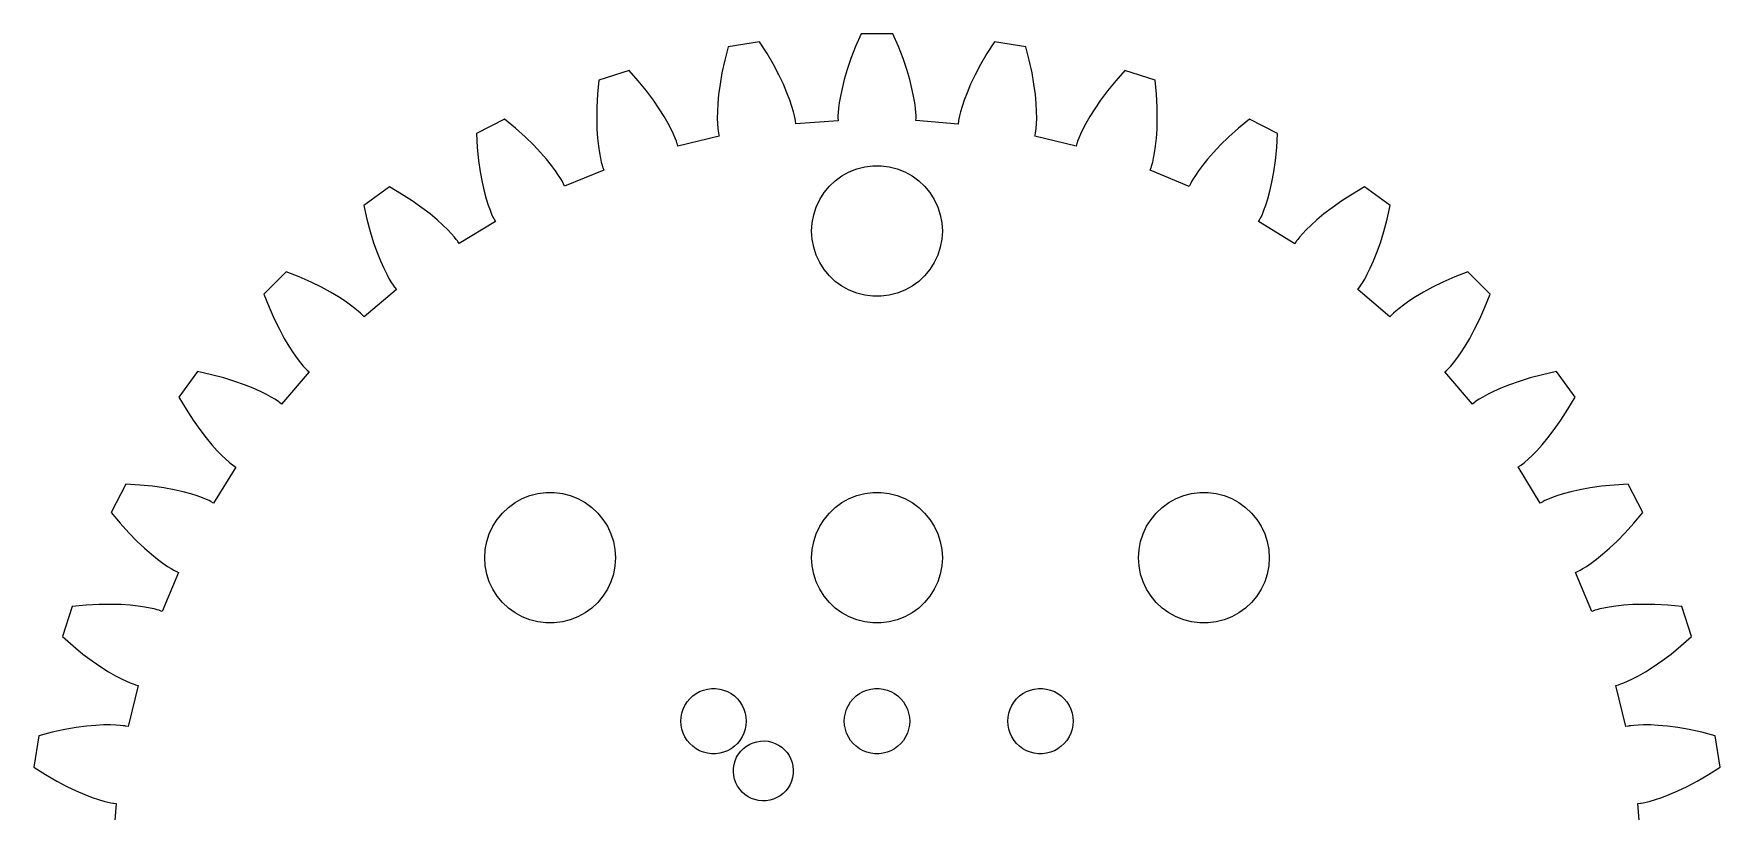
# Model space of a CAD drawing. Header units: metres. Extents: x -39.1 to 39.1, y 70.9 to 149.1.
# Drawn here: x -38.7 to 38.7, y 113.4 to 149.1 of the extents above; entities that cross this region are included whole.
import ezdxf

# ---------------------------------------------------------------- set-up
doc = ezdxf.new("R2010")
doc.units = ezdxf.units.M

msp = doc.modelspace()

# ---------------------------------------------------------------- linework, layer by layer
for p, q in [((-5.39183, 148.693), (-6.82874, 148.465)), ((-5.0466, 148.148), (-5.39183, 148.693)), ((-0.727402, 149.06), (-0.983231, 148.468)), ((0.727402, 149.06), (-0.727402, 149.06)), ((0.983231, 148.468), (0.727402, 149.06)), ((5.39183, 148.693), (5.0466, 148.148)), ((6.82874, 148.465), (5.39183, 148.693)), ((-6.98885, 147.841), (-7.11221, 147.265)), ((-6.82874, 148.465), (-6.98885, 147.841)), ((-4.75145, 147.639), (-5.0466, 148.148)), ((-1.1951, 147.919), (-1.36684, 147.415)), ((-0.983231, 148.468), (-1.1951, 147.919)), ((1.1951, 147.919), (0.983231, 148.468)), ((1.36684, 147.415), (1.1951, 147.919)), ((5.0466, 148.148), (4.75145, 147.639)), ((6.98885, 147.841), (6.82874, 148.465)), ((7.11221, 147.265), (6.98885, 147.841)), ((-11.3783, 147.373), (-12.7619, 146.923)), ((-10.9522, 146.889), (-11.3783, 147.373)), ((-7.11221, 147.265), (-7.20299, 146.741)), ((-4.50298, 147.168), (-4.75145, 147.639)), ((-4.29761, 146.738), (-4.50298, 147.168)), ((-1.36684, 147.415), (-1.50243, 146.958)), ((1.50243, 146.958), (1.36684, 147.415)), ((4.50298, 147.168), (4.29761, 146.738)), ((4.75145, 147.639), (4.50298, 147.168)), ((7.20299, 146.741), (7.11221, 147.265)), ((11.3783, 147.373), (10.9522, 146.889)), ((12.7619, 146.923), (11.3783, 147.373)), ((-12.8224, 146.281), (-12.8542, 145.694)), ((-12.7619, 146.923), (-12.8224, 146.281)), ((-10.581, 146.432), (-10.9522, 146.889)), ((-10.2619, 146.006), (-10.581, 146.432)), ((-7.26546, 146.268), (-7.30394, 145.85)), ((-7.20299, 146.741), (-7.26546, 146.268)), ((-4.13165, 146.352), (-4.29761, 146.738)), ((-4.00127, 146.012), (-4.13165, 146.352)), ((-1.60591, 146.551), (-1.68147, 146.194)), ((-1.50243, 146.958), (-1.60591, 146.551)), ((1.60591, 146.551), (1.50243, 146.958)), ((1.68147, 146.194), (1.60591, 146.551)), ((4.13165, 146.352), (4.00127, 146.012)), ((4.29761, 146.738), (4.13165, 146.352)), ((7.26546, 146.268), (7.20299, 146.741)), ((7.30394, 145.85), (7.26546, 146.268)), ((10.581, 146.432), (10.2619, 146.006)), ((10.9522, 146.889), (10.581, 146.432)), ((12.8224, 146.281), (12.7619, 146.923)), ((12.8542, 145.694), (12.8224, 146.281)), ((-12.8542, 145.694), (-12.8618, 145.161)), ((-9.99182, 145.614), (-10.2619, 146.006)), ((-9.7675, 145.258), (-9.99182, 145.614)), ((-7.32281, 145.486), (-7.32652, 145.177)), ((-7.30394, 145.85), (-7.32281, 145.486)), ((-3.90248, 145.72), (-4.00127, 146.012)), ((-3.83121, 145.478), (-3.90248, 145.72)), ((-1.76591, 145.64), (-1.78348, 145.445)), ((-1.73337, 145.89), (-1.76591, 145.64)), ((-1.68147, 146.194), (-1.73337, 145.89)), ((1.73337, 145.89), (1.68147, 146.194)), ((1.76591, 145.64), (1.73337, 145.89)), ((1.78348, 145.445), (1.76591, 145.64)), ((3.90248, 145.72), (3.83121, 145.478)), ((4.00127, 146.012), (3.90248, 145.72)), ((7.32281, 145.486), (7.30394, 145.85)), ((7.32652, 145.177), (7.32281, 145.486)), ((9.99182, 145.614), (9.7675, 145.258)), ((10.2619, 146.006), (9.99182, 145.614)), ((12.8618, 145.161), (12.8542, 145.694)), ((-17.0846, 145.133), (-18.3809, 144.472)), ((-16.5881, 144.722), (-17.0846, 145.133)), ((-16.15, 144.329), (-16.5881, 144.722)), ((-12.8618, 145.161), (-12.8496, 144.685)), ((-9.58549, 144.943), (-9.7675, 145.258)), ((-9.44223, 144.67), (-9.58549, 144.943)), ((-7.32652, 145.177), (-7.31955, 144.925)), ((-7.31955, 144.925), (-7.30634, 144.73)), ((-7.30634, 144.73), (-7.29138, 144.59)), ((-3.78329, 145.288), (-3.83121, 145.478)), ((-3.75444, 145.15), (-3.78329, 145.288)), ((-3.74036, 145.068), (-3.75444, 145.15)), ((-3.73665, 145.04), (-3.74036, 145.068)), ((-3.72354, 144.917), (-3.73665, 145.04)), ((-1.78416, 145.063), (-3.72354, 144.917)), ((-1.79051, 145.305), (-1.79146, 145.221)), ((-1.79146, 145.221), (-1.79077, 145.193)), ((-1.79077, 145.193), (-1.78416, 145.063)), ((-1.78348, 145.445), (-1.79051, 145.305)), ((1.79051, 145.305), (1.78348, 145.445)), ((1.78448, 145.069), (1.79077, 145.193)), ((3.72285, 144.91), (1.78448, 145.069)), ((1.79146, 145.221), (1.79051, 145.305)), ((1.79077, 145.193), (1.79146, 145.221)), ((3.73665, 145.04), (3.72285, 144.91)), ((3.74036, 145.068), (3.73665, 145.04)), ((3.75444, 145.15), (3.74036, 145.068)), ((3.78329, 145.288), (3.75444, 145.15)), ((3.83121, 145.478), (3.78329, 145.288)), ((7.29138, 144.59), (7.30634, 144.73)), ((7.30634, 144.73), (7.31955, 144.925)), ((7.31955, 144.925), (7.32652, 145.177)), ((9.58549, 144.943), (9.44223, 144.67)), ((9.7675, 145.258), (9.58549, 144.943)), ((12.8496, 144.685), (12.8618, 145.161)), ((16.5881, 144.722), (16.15, 144.329)), ((17.0846, 145.133), (16.5881, 144.722)), ((18.3809, 144.472), (17.0846, 145.133)), ((-18.3809, 144.472), (-18.3402, 143.829)), ((-15.7682, 143.958), (-16.15, 144.329)), ((-15.44, 143.612), (-15.7682, 143.958)), ((-12.8496, 144.685), (-12.8221, 144.266)), ((-12.8221, 144.266), (-12.7838, 143.903)), ((-9.33398, 144.442), (-9.44223, 144.67)), ((-9.2569, 144.261), (-9.33398, 144.442)), ((-9.20697, 144.13), (-9.2569, 144.261)), ((-9.18008, 144.051), (-9.20697, 144.13)), ((-9.17209, 144.024), (-9.18008, 144.051)), ((-9.13991, 143.904), (-9.17209, 144.024)), ((-7.24725, 144.352), (-9.13991, 143.904)), ((-7.29138, 144.59), (-7.27916, 144.507)), ((-7.27916, 144.507), (-7.27411, 144.48)), ((-7.27411, 144.48), (-7.24725, 144.352)), ((7.24858, 144.359), (7.27411, 144.48)), ((9.13821, 143.898), (7.24858, 144.359)), ((7.27411, 144.48), (7.27916, 144.507)), ((7.27916, 144.507), (7.29138, 144.59)), ((9.17209, 144.024), (9.13821, 143.898)), ((9.18008, 144.051), (9.17209, 144.024)), ((9.20697, 144.13), (9.18008, 144.051)), ((9.2569, 144.261), (9.20697, 144.13)), ((9.33398, 144.442), (9.2569, 144.261)), ((9.44223, 144.67), (9.33398, 144.442)), ((12.7838, 143.903), (12.8221, 144.266)), ((12.8221, 144.266), (12.8496, 144.685)), ((15.7682, 143.958), (15.44, 143.612)), ((16.15, 144.329), (15.7682, 143.958)), ((18.3402, 143.829), (18.3809, 144.472)), ((-18.3402, 143.829), (-18.2797, 143.244)), ((-18.2797, 143.244), (-18.2039, 142.716)), ((-15.1628, 143.296), (-15.44, 143.612)), ((-14.9337, 143.013), (-15.1628, 143.296)), ((-12.7838, 143.903), (-12.7393, 143.598)), ((-12.7393, 143.598), (-12.693, 143.35)), ((-12.693, 143.35), (-12.6493, 143.159)), ((12.6493, 143.159), (12.693, 143.35)), ((12.693, 143.35), (12.7393, 143.598)), ((12.7393, 143.598), (12.7838, 143.903)), ((15.1628, 143.296), (14.9337, 143.013)), ((15.44, 143.612), (15.1628, 143.296)), ((18.2039, 142.716), (18.2797, 143.244)), ((18.2797, 143.244), (18.3402, 143.829)), ((-18.2039, 142.716), (-18.1174, 142.248)), ((-14.7495, 142.766), (-14.9337, 143.013)), ((-14.6069, 142.557), (-14.7495, 142.766)), ((-14.5026, 142.391), (-14.6069, 142.557)), ((-14.4328, 142.27), (-14.5026, 142.391)), ((-12.5319, 142.796), (-14.3312, 142.057)), ((-12.6493, 143.159), (-12.6127, 143.024)), ((-12.6127, 143.024), (-12.5876, 142.944)), ((-12.5876, 142.944), (-12.5783, 142.917)), ((-12.5783, 142.917), (-12.5319, 142.796)), ((-1.91226, 142.312), (-1.60747, 142.533)), ((-1.60747, 142.533), (-1.27733, 142.714)), ((-1.27733, 142.714), (-0.927048, 142.853)), ((-0.927048, 142.853), (-0.562134, 142.947)), ((-0.562134, 142.947), (-0.18837, 142.994)), ((-0.18837, 142.994), (0.18837, 142.994)), ((0.18837, 142.994), (0.562134, 142.947)), ((0.562134, 142.947), (0.927048, 142.853)), ((0.927048, 142.853), (1.27733, 142.714)), ((1.27733, 142.714), (1.60747, 142.533)), ((1.60747, 142.533), (1.91226, 142.312)), ((12.5342, 142.802), (12.5783, 142.917)), ((14.3286, 142.051), (12.5342, 142.802)), ((12.5783, 142.917), (12.5876, 142.944)), ((12.5876, 142.944), (12.6127, 143.024)), ((12.6127, 143.024), (12.6493, 143.159)), ((14.5026, 142.391), (14.4328, 142.27)), ((14.6069, 142.557), (14.5026, 142.391)), ((14.7495, 142.766), (14.6069, 142.557)), ((14.9337, 143.013), (14.7495, 142.766)), ((18.1174, 142.248), (18.2039, 142.716)), ((-22.3703, 142.028), (-23.5472, 141.172)), ((-21.8155, 141.699), (-22.3703, 142.028)), ((-21.3214, 141.38), (-21.8155, 141.699)), ((-18.1174, 142.248), (-18.0246, 141.838)), ((-18.0246, 141.838), (-17.9301, 141.486)), ((-14.3938, 142.195), (-14.4328, 142.27)), ((-14.3817, 142.17), (-14.3938, 142.195)), ((-14.3312, 142.057), (-14.3817, 142.17)), ((-2.62891, 141.445), (-2.42705, 141.763)), ((-2.42705, 141.763), (-2.1869, 142.054)), ((-2.1869, 142.054), (-1.91226, 142.312)), ((1.91226, 142.312), (2.1869, 142.054)), ((2.1869, 142.054), (2.42705, 141.763)), ((2.42705, 141.763), (2.62891, 141.445)), ((14.3817, 142.17), (14.3286, 142.051)), ((14.3938, 142.195), (14.3817, 142.17)), ((14.4328, 142.27), (14.3938, 142.195)), ((17.9301, 141.486), (18.0246, 141.838)), ((18.0246, 141.838), (18.1174, 142.248)), ((21.8155, 141.699), (21.3214, 141.38)), ((22.3703, 142.028), (21.8155, 141.699)), ((23.5472, 141.172), (22.3703, 142.028)), ((-23.5472, 141.172), (-23.4064, 140.543)), ((-20.8862, 141.073), (-21.3214, 141.38)), ((-20.508, 140.783), (-20.8862, 141.073)), ((-17.9301, 141.486), (-17.8384, 141.192)), ((-17.8384, 141.192), (-17.7538, 140.954)), ((-17.7538, 140.954), (-17.6808, 140.772)), ((-2.90575, 140.746), (-2.78932, 141.104)), ((-2.78932, 141.104), (-2.62891, 141.445)), ((2.62891, 141.445), (2.78932, 141.104)), ((2.78932, 141.104), (2.90575, 140.746)), ((17.6808, 140.772), (17.7538, 140.954)), ((17.7538, 140.954), (17.8384, 141.192)), ((17.8384, 141.192), (17.9301, 141.486)), ((20.8862, 141.073), (20.508, 140.783)), ((21.3214, 141.38), (20.8862, 141.073)), ((23.4064, 140.543), (23.5472, 141.172)), ((-23.4064, 140.543), (-23.2551, 139.975)), ((-20.1848, 140.514), (-20.508, 140.783)), ((-19.9142, 140.27), (-20.1848, 140.514)), ((-19.6936, 140.055), (-19.9142, 140.27)), ((-17.5079, 140.431), (-19.1696, 139.421)), ((-17.6808, 140.772), (-17.6235, 140.644)), ((-17.6235, 140.644), (-17.5862, 140.569)), ((-17.5862, 140.569), (-17.5728, 140.544)), ((-17.5728, 140.544), (-17.5079, 140.431)), ((-3, 140), (-2.97633, 140.376)), ((-2.97633, 140.376), (-2.90575, 140.746)), ((2.90575, 140.746), (2.97633, 140.376)), ((2.97633, 140.376), (3, 140)), ((17.5112, 140.437), (17.5728, 140.544)), ((19.1661, 139.415), (17.5112, 140.437)), ((17.5728, 140.544), (17.5862, 140.569)), ((17.5862, 140.569), (17.6235, 140.644)), ((17.6235, 140.644), (17.6808, 140.772)), ((19.9142, 140.27), (19.6936, 140.055)), ((20.1848, 140.514), (19.9142, 140.27)), ((20.508, 140.783), (20.1848, 140.514)), ((23.2551, 139.975), (23.4064, 140.543)), ((-23.2551, 139.975), (-23.0978, 139.466)), ((-23.0978, 139.466), (-22.939, 139.017)), ((-19.5202, 139.872), (-19.6936, 140.055)), ((-19.3912, 139.724), (-19.5202, 139.872)), ((-19.3032, 139.615), (-19.3912, 139.724)), ((-19.253, 139.547), (-19.3032, 139.615)), ((-19.2371, 139.524), (-19.253, 139.547)), ((-19.1696, 139.421), (-19.2371, 139.524)), ((-2.97633, 139.624), (-3, 140)), ((-2.90575, 139.254), (-2.97633, 139.624)), ((2.97633, 139.624), (2.90575, 139.254)), ((3, 140), (2.97633, 139.624)), ((19.2371, 139.524), (19.1661, 139.415)), ((19.253, 139.547), (19.2371, 139.524)), ((19.3032, 139.615), (19.253, 139.547)), ((19.3912, 139.724), (19.3032, 139.615)), ((19.5202, 139.872), (19.3912, 139.724)), ((19.6936, 140.055), (19.5202, 139.872)), ((22.939, 139.017), (23.0978, 139.466)), ((23.0978, 139.466), (23.2551, 139.975)), ((-22.939, 139.017), (-22.7832, 138.626)), ((-22.7832, 138.626), (-22.6349, 138.294)), ((-2.78932, 138.896), (-2.90575, 139.254)), ((-2.62891, 138.555), (-2.78932, 138.896)), ((-2.42705, 138.237), (-2.62891, 138.555)), ((2.62891, 138.555), (2.42705, 138.237)), ((2.78932, 138.896), (2.62891, 138.555)), ((2.90575, 139.254), (2.78932, 138.896)), ((22.6349, 138.294), (22.7832, 138.626)), ((22.7832, 138.626), (22.939, 139.017)), ((-27.105, 138.134), (-28.1337, 137.105)), ((-26.5058, 137.896), (-27.105, 138.134)), ((-25.9677, 137.658), (-26.5058, 137.896)), ((-22.6349, 138.294), (-22.4982, 138.017)), ((-22.4982, 138.017), (-22.3775, 137.796)), ((-22.3775, 137.796), (-22.2769, 137.627)), ((-2.1869, 137.946), (-2.42705, 138.237)), ((-1.91226, 137.688), (-2.1869, 137.946)), ((2.1869, 137.946), (1.91226, 137.688)), ((2.42705, 138.237), (2.1869, 137.946)), ((22.2769, 137.627), (22.3775, 137.796)), ((22.3775, 137.796), (22.4982, 138.017)), ((22.4982, 138.017), (22.6349, 138.294)), ((26.5058, 137.896), (25.9677, 137.658)), ((27.105, 138.134), (26.5058, 137.896)), ((28.1337, 137.105), (27.105, 138.134)), ((-28.1337, 137.105), (-27.8963, 136.506)), ((-25.4899, 137.423), (-25.9677, 137.658)), ((-25.071, 137.196), (-25.4899, 137.423)), ((-24.7098, 136.981), (-25.071, 137.196)), ((-24.4043, 136.782), (-24.7098, 136.981)), ((-22.0529, 137.318), (-23.536, 136.06)), ((-22.2769, 137.627), (-22.2003, 137.51)), ((-22.2003, 137.51), (-22.1517, 137.441)), ((-22.1517, 137.441), (-22.1346, 137.419)), ((-22.1346, 137.419), (-22.0529, 137.318)), ((-1.60747, 137.467), (-1.91226, 137.688)), ((-1.27733, 137.286), (-1.60747, 137.467)), ((-0.927048, 137.147), (-1.27733, 137.286)), ((-0.562134, 137.053), (-0.927048, 137.147)), ((-0.18837, 137.006), (-0.562134, 137.053)), ((0.18837, 137.006), (-0.18837, 137.006)), ((0.562134, 137.053), (0.18837, 137.006)), ((0.927048, 137.147), (0.562134, 137.053)), ((1.27733, 137.286), (0.927048, 137.147)), ((1.60747, 137.467), (1.27733, 137.286)), ((1.91226, 137.688), (1.60747, 137.467)), ((22.057, 137.323), (22.1346, 137.419)), ((23.5317, 136.055), (22.057, 137.323)), ((22.1346, 137.419), (22.1517, 137.441)), ((22.1517, 137.441), (22.2003, 137.51)), ((22.2003, 137.51), (22.2769, 137.627)), ((24.7098, 136.981), (24.4043, 136.782)), ((25.071, 137.196), (24.7098, 136.981)), ((25.4899, 137.423), (25.071, 137.196)), ((25.9677, 137.658), (25.4899, 137.423)), ((27.8963, 136.506), (28.1337, 137.105)), ((-27.8963, 136.506), (-27.6578, 135.968)), ((-24.1527, 136.604), (-24.4043, 136.782)), ((-23.9529, 136.45), (-24.1527, 136.604)), ((-23.8023, 136.324), (-23.9529, 136.45)), ((-23.6983, 136.23), (-23.8023, 136.324)), ((-23.6382, 136.172), (-23.6983, 136.23)), ((23.6983, 136.23), (23.6382, 136.172)), ((23.8023, 136.324), (23.6983, 136.23)), ((23.9529, 136.45), (23.8023, 136.324)), ((24.1527, 136.604), (23.9529, 136.45)), ((24.4043, 136.782), (24.1527, 136.604)), ((27.6578, 135.968), (27.8963, 136.506)), ((-27.6578, 135.968), (-27.4229, 135.49)), ((-27.4229, 135.49), (-27.1958, 135.071)), ((-23.6189, 136.151), (-23.6382, 136.172)), ((-23.536, 136.06), (-23.6189, 136.151)), ((23.6189, 136.151), (23.5317, 136.055)), ((23.6382, 136.172), (23.6189, 136.151)), ((27.1958, 135.071), (27.4229, 135.49)), ((27.4229, 135.49), (27.6578, 135.968)), ((-27.1958, 135.071), (-26.9809, 134.71)), ((-26.9809, 134.71), (-26.7823, 134.404)), ((26.7823, 134.404), (26.9809, 134.71)), ((26.9809, 134.71), (27.1958, 135.071)), ((-26.7823, 134.404), (-26.6041, 134.153)), ((-26.6041, 134.153), (-26.4502, 133.953)), ((-26.4502, 133.953), (-26.3245, 133.802)), ((26.3245, 133.802), (26.4502, 133.953)), ((26.4502, 133.953), (26.6041, 134.153)), ((26.6041, 134.153), (26.7823, 134.404)), ((-31.1724, 133.547), (-32.0275, 132.37)), ((-30.5434, 133.406), (-31.1724, 133.547)), ((-29.9747, 133.255), (-30.5434, 133.406)), ((-29.4659, 133.098), (-29.9747, 133.255)), ((-26.0549, 133.532), (-27.3229, 132.057)), ((-26.3245, 133.802), (-26.2305, 133.698)), ((-26.2305, 133.698), (-26.1717, 133.638)), ((-26.1717, 133.638), (-26.1514, 133.619)), ((-26.1514, 133.619), (-26.0549, 133.532)), ((26.0597, 133.536), (26.1514, 133.619)), ((27.3178, 132.053), (26.0597, 133.536)), ((26.1514, 133.619), (26.1717, 133.638)), ((26.1717, 133.638), (26.2305, 133.698)), ((26.2305, 133.698), (26.3245, 133.802)), ((29.9747, 133.255), (29.4659, 133.098)), ((30.5434, 133.406), (29.9747, 133.255)), ((31.1724, 133.547), (30.5434, 133.406)), ((32.0275, 132.37), (31.1724, 133.547)), ((-32.0275, 132.37), (-31.6993, 131.816)), ((-29.0167, 132.939), (-29.4659, 133.098)), ((-28.6263, 132.783), (-29.0167, 132.939)), ((-28.2935, 132.635), (-28.6263, 132.783)), ((-28.0172, 132.498), (-28.2935, 132.635)), ((-27.7957, 132.378), (-28.0172, 132.498)), ((-27.6273, 132.277), (-27.7957, 132.378)), ((27.7957, 132.378), (27.6273, 132.277)), ((28.0172, 132.498), (27.7957, 132.378)), ((28.2935, 132.635), (28.0172, 132.498)), ((28.6263, 132.783), (28.2935, 132.635)), ((29.0167, 132.939), (28.6263, 132.783)), ((29.4659, 133.098), (29.0167, 132.939)), ((31.6993, 131.816), (32.0275, 132.37)), ((-31.6993, 131.816), (-31.3796, 131.321)), ((-27.5099, 132.2), (-27.6273, 132.277)), ((-27.4413, 132.152), (-27.5099, 132.2)), ((-27.4191, 132.135), (-27.4413, 132.152)), ((-27.3229, 132.057), (-27.4191, 132.135)), ((27.4191, 132.135), (27.3178, 132.053)), ((27.4413, 132.152), (27.4191, 132.135)), ((27.5099, 132.2), (27.4413, 132.152)), ((27.6273, 132.277), (27.5099, 132.2)), ((31.3796, 131.321), (31.6993, 131.816)), ((-31.3796, 131.321), (-31.0728, 130.886)), ((-31.0728, 130.886), (-30.7829, 130.508)), ((30.7829, 130.508), (31.0728, 130.886)), ((31.0728, 130.886), (31.3796, 131.321)), ((-30.7829, 130.508), (-30.5141, 130.185)), ((-30.5141, 130.185), (-30.2702, 129.914)), ((30.2702, 129.914), (30.5141, 130.185)), ((30.5141, 130.185), (30.7829, 130.508)), ((-30.2702, 129.914), (-30.0549, 129.694)), ((-30.0549, 129.694), (-29.8716, 129.52)), ((-29.8716, 129.52), (-29.7239, 129.391)), ((-29.7239, 129.391), (-29.6148, 129.303)), ((-29.6148, 129.303), (-29.5473, 129.253)), ((-29.5473, 129.253), (-29.5243, 129.237)), ((-29.5243, 129.237), (-29.4152, 129.166)), ((29.4207, 129.17), (29.5243, 129.237)), ((29.5243, 129.237), (29.5473, 129.253)), ((29.5473, 129.253), (29.6148, 129.303)), ((29.6148, 129.303), (29.7239, 129.391)), ((29.7239, 129.391), (29.8716, 129.52)), ((29.8716, 129.52), (30.0549, 129.694)), ((30.0549, 129.694), (30.2702, 129.914)), ((-29.4152, 129.166), (-30.437, 127.511)), ((30.4313, 127.508), (29.4207, 129.17)), ((-34.4722, 128.381), (-35.1327, 127.085)), ((-33.8289, 128.34), (-34.4722, 128.381)), ((-33.2435, 128.28), (-33.8289, 128.34)), ((-32.7164, 128.204), (-33.2435, 128.28)), ((-32.2479, 128.117), (-32.7164, 128.204)), ((-31.8379, 128.025), (-32.2479, 128.117)), ((-31.4861, 127.93), (-31.8379, 128.025)), ((-31.1917, 127.838), (-31.4861, 127.93)), ((-30.9541, 127.754), (-31.1917, 127.838)), ((-30.772, 127.681), (-30.9541, 127.754)), ((-16.6075, 127.533), (-16.2773, 127.714)), ((-16.2773, 127.714), (-15.927, 127.853)), ((-15.927, 127.853), (-15.5621, 127.947)), ((-15.5621, 127.947), (-15.1884, 127.994)), ((-15.1884, 127.994), (-14.8116, 127.994)), ((-14.8116, 127.994), (-14.4379, 127.947)), ((-14.4379, 127.947), (-14.0729, 127.853)), ((-14.0729, 127.853), (-13.7227, 127.714)), ((-13.7227, 127.714), (-13.3925, 127.533)), ((-1.60747, 127.533), (-1.27733, 127.714)), ((-1.27733, 127.714), (-0.927048, 127.853)), ((-0.927048, 127.853), (-0.562134, 127.947)), ((-0.562134, 127.947), (-0.18837, 127.994)), ((-0.18837, 127.994), (0.18837, 127.994)), ((0.18837, 127.994), (0.562134, 127.947)), ((0.562134, 127.947), (0.927048, 127.853)), ((0.927048, 127.853), (1.27733, 127.714)), ((1.27733, 127.714), (1.60747, 127.533)), ((13.3925, 127.533), (13.7227, 127.714)), ((13.7227, 127.714), (14.0729, 127.853)), ((14.0729, 127.853), (14.4379, 127.947)), ((14.4379, 127.947), (14.8116, 127.994)), ((14.8116, 127.994), (15.1884, 127.994)), ((15.1884, 127.994), (15.5621, 127.947)), ((15.5621, 127.947), (15.927, 127.853)), ((15.927, 127.853), (16.2773, 127.714)), ((16.2773, 127.714), (16.6075, 127.533)), ((30.9541, 127.754), (30.772, 127.681)), ((31.1917, 127.838), (30.9541, 127.754)), ((31.4861, 127.93), (31.1917, 127.838)), ((31.8379, 128.025), (31.4861, 127.93)), ((32.2479, 128.117), (31.8379, 128.025)), ((32.7164, 128.204), (32.2479, 128.117)), ((33.2435, 128.28), (32.7164, 128.204)), ((33.8289, 128.34), (33.2435, 128.28)), ((34.4722, 128.381), (33.8289, 128.34)), ((35.1327, 127.085), (34.4722, 128.381)), ((-35.1327, 127.085), (-34.7217, 126.588)), ((-30.6441, 127.623), (-30.772, 127.681)), ((-30.5688, 127.586), (-30.6441, 127.623)), ((-30.5441, 127.573), (-30.5688, 127.586)), ((-30.437, 127.511), (-30.5441, 127.573)), ((-17.427, 126.763), (-17.1869, 127.054)), ((-17.1869, 127.054), (-16.9123, 127.312)), ((-16.9123, 127.312), (-16.6075, 127.533)), ((-13.3925, 127.533), (-13.0877, 127.312)), ((-13.0877, 127.312), (-12.8131, 127.054)), ((-12.8131, 127.054), (-12.5729, 126.763)), ((-2.42705, 126.763), (-2.1869, 127.054)), ((-2.1869, 127.054), (-1.91226, 127.312)), ((-1.91226, 127.312), (-1.60747, 127.533)), ((1.60747, 127.533), (1.91226, 127.312)), ((1.91226, 127.312), (2.1869, 127.054)), ((2.1869, 127.054), (2.42705, 126.763)), ((12.5729, 126.763), (12.8131, 127.054)), ((12.8131, 127.054), (13.0877, 127.312)), ((13.0877, 127.312), (13.3925, 127.533)), ((16.6075, 127.533), (16.9123, 127.312)), ((16.9123, 127.312), (17.1869, 127.054)), ((17.1869, 127.054), (17.427, 126.763)), ((30.5441, 127.573), (30.4313, 127.508)), ((30.5688, 127.586), (30.5441, 127.573)), ((30.6441, 127.623), (30.5688, 127.586)), ((30.772, 127.681), (30.6441, 127.623)), ((34.7217, 126.588), (35.1327, 127.085)), ((-34.7217, 126.588), (-34.3286, 126.15)), ((-34.3286, 126.15), (-33.9575, 125.768)), ((-17.7893, 126.104), (-17.6289, 126.445)), ((-17.6289, 126.445), (-17.427, 126.763)), ((-12.5729, 126.763), (-12.3711, 126.445)), ((-12.3711, 126.445), (-12.2107, 126.104)), ((-2.78932, 126.104), (-2.62891, 126.445)), ((-2.62891, 126.445), (-2.42705, 126.763)), ((2.42705, 126.763), (2.62891, 126.445)), ((2.62891, 126.445), (2.78932, 126.104)), ((12.2107, 126.104), (12.3711, 126.445)), ((12.3711, 126.445), (12.5729, 126.763)), ((17.427, 126.763), (17.6289, 126.445)), ((17.6289, 126.445), (17.7893, 126.104)), ((33.9575, 125.768), (34.3286, 126.15)), ((34.3286, 126.15), (34.7217, 126.588)), ((-33.9575, 125.768), (-33.6121, 125.44)), ((-33.6121, 125.44), (-33.2961, 125.163)), ((-18, 125), (-17.9763, 125.376)), ((-17.9763, 125.376), (-17.9057, 125.746)), ((-17.9057, 125.746), (-17.7893, 126.104)), ((-12.2107, 126.104), (-12.0942, 125.746)), ((-12.0942, 125.746), (-12.0237, 125.376)), ((-12.0237, 125.376), (-12, 125)), ((-3, 125), (-2.97633, 125.376)), ((-2.97633, 125.376), (-2.90575, 125.746)), ((-2.90575, 125.746), (-2.78932, 126.104)), ((2.78932, 126.104), (2.90575, 125.746)), ((2.90575, 125.746), (2.97633, 125.376)), ((2.97633, 125.376), (3, 125)), ((12, 125), (12.0237, 125.376)), ((12.0237, 125.376), (12.0942, 125.746)), ((12.0942, 125.746), (12.2107, 126.104)), ((17.7893, 126.104), (17.9057, 125.746)), ((17.9057, 125.746), (17.9763, 125.376)), ((17.9763, 125.376), (18, 125)), ((33.2961, 125.163), (33.6121, 125.44)), ((33.6121, 125.44), (33.9575, 125.768)), ((-33.2961, 125.163), (-33.0128, 124.934)), ((-33.0128, 124.934), (-32.7656, 124.749)), ((-32.7656, 124.749), (-32.5575, 124.607)), ((-32.5575, 124.607), (-32.3914, 124.503)), ((-17.9763, 124.624), (-18, 125)), ((-17.9057, 124.254), (-17.9763, 124.624)), ((-12.0237, 124.624), (-12.0942, 124.254)), ((-12, 125), (-12.0237, 124.624)), ((-2.97633, 124.624), (-3, 125)), ((-2.90575, 124.254), (-2.97633, 124.624)), ((2.97633, 124.624), (2.90575, 124.254)), ((3, 125), (2.97633, 124.624)), ((12.0237, 124.624), (12, 125)), ((12.0942, 124.254), (12.0237, 124.624)), ((17.9763, 124.624), (17.9057, 124.254)), ((18, 125), (17.9763, 124.624)), ((32.3914, 124.503), (32.5575, 124.607)), ((32.5575, 124.607), (32.7656, 124.749)), ((32.7656, 124.749), (33.0128, 124.934)), ((33.0128, 124.934), (33.2961, 125.163)), ((-32.0513, 124.329), (-32.8016, 122.534)), ((-32.3914, 124.503), (-32.2699, 124.433)), ((-32.2699, 124.433), (-32.1954, 124.394)), ((-32.1954, 124.394), (-32.1701, 124.382)), ((-32.1701, 124.382), (-32.0513, 124.329)), ((-17.7893, 123.896), (-17.9057, 124.254)), ((-17.6289, 123.555), (-17.7893, 123.896)), ((-12.2107, 123.896), (-12.3711, 123.555)), ((-12.0942, 124.254), (-12.2107, 123.896)), ((-2.78932, 123.896), (-2.90575, 124.254)), ((-2.62891, 123.555), (-2.78932, 123.896)), ((2.78932, 123.896), (2.62891, 123.555)), ((2.90575, 124.254), (2.78932, 123.896)), ((12.2107, 123.896), (12.0942, 124.254)), ((12.3711, 123.555), (12.2107, 123.896)), ((17.7893, 123.896), (17.6289, 123.555)), ((17.9057, 124.254), (17.7893, 123.896)), ((32.0573, 124.331), (32.1701, 124.382)), ((32.7955, 122.532), (32.0573, 124.331)), ((32.1701, 124.382), (32.1954, 124.394)), ((32.1954, 124.394), (32.2699, 124.433)), ((32.2699, 124.433), (32.3914, 124.503)), ((-17.427, 123.237), (-17.6289, 123.555)), ((-17.1869, 122.946), (-17.427, 123.237)), ((-12.5729, 123.237), (-12.8131, 122.946)), ((-12.3711, 123.555), (-12.5729, 123.237)), ((-2.42705, 123.237), (-2.62891, 123.555)), ((-2.1869, 122.946), (-2.42705, 123.237)), ((2.42705, 123.237), (2.1869, 122.946)), ((2.62891, 123.555), (2.42705, 123.237)), ((12.5729, 123.237), (12.3711, 123.555)), ((12.8131, 122.946), (12.5729, 123.237)), ((17.427, 123.237), (17.1869, 122.946)), ((17.6289, 123.555), (17.427, 123.237)), ((-36.9232, 122.762), (-37.3728, 121.378)), ((-36.2815, 122.822), (-36.9232, 122.762)), ((-35.6938, 122.854), (-36.2815, 122.822)), ((-35.1614, 122.862), (-35.6938, 122.854)), ((-34.6851, 122.85), (-35.1614, 122.862)), ((-34.2656, 122.822), (-34.6851, 122.85)), ((-33.9033, 122.784), (-34.2656, 122.822)), ((-33.5982, 122.739), (-33.9033, 122.784)), ((-33.3503, 122.693), (-33.5982, 122.739)), ((-33.159, 122.649), (-33.3503, 122.693)), ((-33.0238, 122.613), (-33.159, 122.649)), ((-32.9435, 122.588), (-33.0238, 122.613)), ((-32.9171, 122.578), (-32.9435, 122.588)), ((-32.8016, 122.534), (-32.9171, 122.578)), ((-16.9123, 122.688), (-17.1869, 122.946)), ((-16.6075, 122.467), (-16.9123, 122.688)), ((-16.2773, 122.286), (-16.6075, 122.467)), ((-15.927, 122.147), (-16.2773, 122.286)), ((-13.7227, 122.286), (-14.0729, 122.147)), ((-13.3925, 122.467), (-13.7227, 122.286)), ((-13.0877, 122.688), (-13.3925, 122.467)), ((-12.8131, 122.946), (-13.0877, 122.688)), ((-1.91226, 122.688), (-2.1869, 122.946)), ((-1.60747, 122.467), (-1.91226, 122.688)), ((-1.27733, 122.286), (-1.60747, 122.467)), ((-0.927048, 122.147), (-1.27733, 122.286)), ((1.27733, 122.286), (0.927048, 122.147)), ((1.60747, 122.467), (1.27733, 122.286)), ((1.91226, 122.688), (1.60747, 122.467)), ((2.1869, 122.946), (1.91226, 122.688)), ((13.0877, 122.688), (12.8131, 122.946)), ((13.3925, 122.467), (13.0877, 122.688)), ((13.7227, 122.286), (13.3925, 122.467)), ((14.0729, 122.147), (13.7227, 122.286)), ((16.2773, 122.286), (15.927, 122.147)), ((16.6075, 122.467), (16.2773, 122.286)), ((16.9123, 122.688), (16.6075, 122.467)), ((17.1869, 122.946), (16.9123, 122.688)), ((32.9171, 122.578), (32.7955, 122.532)), ((32.9435, 122.588), (32.9171, 122.578)), ((33.0238, 122.613), (32.9435, 122.588)), ((33.159, 122.649), (33.0238, 122.613)), ((33.3503, 122.693), (33.159, 122.649)), ((33.5982, 122.739), (33.3503, 122.693)), ((33.9033, 122.784), (33.5982, 122.739)), ((34.2656, 122.822), (33.9033, 122.784)), ((34.6851, 122.85), (34.2656, 122.822)), ((35.1614, 122.862), (34.6851, 122.85)), ((35.6938, 122.854), (35.1614, 122.862)), ((36.2815, 122.822), (35.6938, 122.854)), ((36.9232, 122.762), (36.2815, 122.822)), ((37.3728, 121.378), (36.9232, 122.762)), ((-15.5621, 122.053), (-15.927, 122.147)), ((-15.1884, 122.006), (-15.5621, 122.053)), ((-14.8116, 122.006), (-15.1884, 122.006)), ((-14.4379, 122.053), (-14.8116, 122.006)), ((-14.0729, 122.147), (-14.4379, 122.053)), ((-0.562134, 122.053), (-0.927048, 122.147)), ((-0.18837, 122.006), (-0.562134, 122.053)), ((0.18837, 122.006), (-0.18837, 122.006)), ((0.562134, 122.053), (0.18837, 122.006)), ((0.927048, 122.147), (0.562134, 122.053)), ((14.4379, 122.053), (14.0729, 122.147)), ((14.8116, 122.006), (14.4379, 122.053)), ((15.1884, 122.006), (14.8116, 122.006)), ((15.5621, 122.053), (15.1884, 122.006)), ((15.927, 122.147), (15.5621, 122.053)), ((-37.3728, 121.378), (-36.8892, 120.952)), ((-36.8892, 120.952), (-36.4324, 120.581)), ((36.4324, 120.581), (36.8892, 120.952)), ((36.8892, 120.952), (37.3728, 121.378)), ((-36.4324, 120.581), (-36.0061, 120.262)), ((-36.0061, 120.262), (-35.6136, 119.992)), ((-35.6136, 119.992), (-35.2581, 119.768)), ((35.2581, 119.768), (35.6136, 119.992)), ((35.6136, 119.992), (36.0061, 120.262)), ((36.0061, 120.262), (36.4324, 120.581)), ((-35.2581, 119.768), (-34.9425, 119.585)), ((-34.9425, 119.585), (-34.6695, 119.442)), ((-34.6695, 119.442), (-34.4417, 119.334)), ((-34.4417, 119.334), (-34.2613, 119.257)), ((-34.2613, 119.257), (-34.1304, 119.207)), ((-34.1304, 119.207), (-34.0507, 119.18)), ((-34.0507, 119.18), (-34.0238, 119.172)), ((34.0238, 119.172), (34.0507, 119.18)), ((34.0507, 119.18), (34.1304, 119.207)), ((34.1304, 119.207), (34.2613, 119.257)), ((34.2613, 119.257), (34.4417, 119.334)), ((34.4417, 119.334), (34.6695, 119.442)), ((34.6695, 119.442), (34.9425, 119.585)), ((34.9425, 119.585), (35.2581, 119.768)), ((-33.8982, 119.138), (-34.3585, 117.249)), ((-34.0238, 119.172), (-33.8982, 119.138)), ((-8.71352, 118.382), (-8.59344, 118.527)), ((-8.59344, 118.527), (-8.45613, 118.656)), ((-8.45613, 118.656), (-8.30373, 118.766)), ((-8.30373, 118.766), (-8.13866, 118.857)), ((-8.13866, 118.857), (-7.96352, 118.927)), ((-7.96352, 118.927), (-7.78107, 118.973)), ((-7.78107, 118.973), (-7.59418, 118.997)), ((-7.59418, 118.997), (-7.40581, 118.997)), ((-7.40581, 118.997), (-7.21892, 118.973)), ((-7.21892, 118.973), (-7.03647, 118.927)), ((-7.03647, 118.927), (-6.86133, 118.857)), ((-6.86133, 118.857), (-6.69626, 118.766)), ((-6.69626, 118.766), (-6.54385, 118.656)), ((-6.54385, 118.656), (-6.40654, 118.527)), ((-6.40654, 118.527), (-6.28647, 118.382)), ((-1.21352, 118.382), (-1.09344, 118.527)), ((-1.09344, 118.527), (-0.956131, 118.656)), ((-0.956131, 118.656), (-0.803726, 118.766)), ((-0.803726, 118.766), (-0.638657, 118.857)), ((-0.638657, 118.857), (-0.463516, 118.927)), ((-0.463516, 118.927), (-0.281067, 118.973)), ((-0.281067, 118.973), (-0.094177, 118.997)), ((-0.094177, 118.997), (0.094177, 118.997)), ((0.094177, 118.997), (0.281067, 118.973)), ((0.281067, 118.973), (0.463516, 118.927)), ((0.463516, 118.927), (0.638657, 118.857)), ((0.638657, 118.857), (0.803726, 118.766)), ((0.803726, 118.766), (0.956131, 118.656)), ((0.956131, 118.656), (1.09344, 118.527)), ((1.09344, 118.527), (1.21352, 118.382)), ((6.28647, 118.382), (6.40654, 118.527)), ((6.40654, 118.527), (6.54385, 118.656)), ((6.54385, 118.656), (6.69626, 118.766)), ((6.69626, 118.766), (6.86133, 118.857)), ((6.86133, 118.857), (7.03647, 118.927)), ((7.03647, 118.927), (7.21892, 118.973)), ((7.21892, 118.973), (7.40581, 118.997)), ((7.40581, 118.997), (7.59418, 118.997)), ((7.59418, 118.997), (7.78107, 118.973)), ((7.78107, 118.973), (7.96352, 118.927)), ((7.96352, 118.927), (8.13866, 118.857)), ((8.13866, 118.857), (8.30373, 118.766)), ((8.30373, 118.766), (8.45613, 118.656)), ((8.45613, 118.656), (8.59344, 118.527)), ((8.59344, 118.527), (8.71352, 118.382)), ((33.9045, 119.14), (34.0238, 119.172)), ((34.3522, 117.247), (33.9045, 119.14)), ((-9, 117.5), (-8.98816, 117.688)), ((-8.98816, 117.688), (-8.95287, 117.873)), ((-8.95287, 117.873), (-8.89465, 118.052)), ((-8.89465, 118.052), (-8.81445, 118.223)), ((-8.81445, 118.223), (-8.71352, 118.382)), ((-6.28647, 118.382), (-6.18553, 118.223)), ((-6.18553, 118.223), (-6.10533, 118.052)), ((-6.10533, 118.052), (-6.04712, 117.873)), ((-6.04712, 117.873), (-6.01183, 117.688)), ((-6.01183, 117.688), (-6, 117.5)), ((-1.5, 117.5), (-1.48816, 117.688)), ((-1.48816, 117.688), (-1.45287, 117.873)), ((-1.45287, 117.873), (-1.39465, 118.052)), ((-1.39465, 118.052), (-1.31445, 118.223)), ((-1.31445, 118.223), (-1.21352, 118.382)), ((1.21352, 118.382), (1.31445, 118.223)), ((1.31445, 118.223), (1.39465, 118.052)), ((1.39465, 118.052), (1.45287, 117.873)), ((1.45287, 117.873), (1.48816, 117.688)), ((1.48816, 117.688), (1.5, 117.5)), ((6, 117.5), (6.01183, 117.688)), ((6.01183, 117.688), (6.04712, 117.873)), ((6.04712, 117.873), (6.10533, 118.052)), ((6.10533, 118.052), (6.18553, 118.223)), ((6.18553, 118.223), (6.28647, 118.382)), ((8.71352, 118.382), (8.81445, 118.223)), ((8.81445, 118.223), (8.89465, 118.052)), ((8.89465, 118.052), (8.95287, 117.873)), ((8.95287, 117.873), (8.98816, 117.688)), ((8.98816, 117.688), (9, 117.5)), ((-37.8407, 116.989), (-38.465, 116.829)), ((-37.2652, 117.112), (-37.8407, 116.989)), ((-36.7405, 117.203), (-37.2652, 117.112)), ((-36.2682, 117.265), (-36.7405, 117.203)), ((-35.8496, 117.304), (-36.2682, 117.265)), ((-35.4857, 117.323), (-35.8496, 117.304)), ((-35.1774, 117.327), (-35.4857, 117.323)), ((-34.9253, 117.32), (-35.1774, 117.327)), ((-34.7296, 117.306), (-34.9253, 117.32)), ((-34.5903, 117.291), (-34.7296, 117.306)), ((-34.5071, 117.279), (-34.5903, 117.291)), ((-34.4795, 117.274), (-34.5071, 117.279)), ((-34.3585, 117.249), (-34.4795, 117.274)), ((-8.98816, 117.312), (-9, 117.5)), ((-8.95287, 117.127), (-8.98816, 117.312)), ((-8.89465, 116.948), (-8.95287, 117.127)), ((-8.81445, 116.777), (-8.89465, 116.948)), ((-6.10533, 116.948), (-6.18553, 116.777)), ((-6.04712, 117.127), (-6.10533, 116.948)), ((-6.01183, 117.312), (-6.04712, 117.127)), ((-6, 117.5), (-6.01183, 117.312)), ((-1.48816, 117.312), (-1.5, 117.5)), ((-1.45287, 117.127), (-1.48816, 117.312)), ((-1.39465, 116.948), (-1.45287, 117.127)), ((-1.31445, 116.777), (-1.39465, 116.948)), ((1.39465, 116.948), (1.31445, 116.777)), ((1.45287, 117.127), (1.39465, 116.948)), ((1.48816, 117.312), (1.45287, 117.127)), ((1.5, 117.5), (1.48816, 117.312)), ((6.01183, 117.312), (6, 117.5)), ((6.04712, 117.127), (6.01183, 117.312)), ((6.10533, 116.948), (6.04712, 117.127)), ((6.18553, 116.777), (6.10533, 116.948)), ((8.89465, 116.948), (8.81445, 116.777)), ((8.95287, 117.127), (8.89465, 116.948)), ((8.98816, 117.312), (8.95287, 117.127)), ((9, 117.5), (8.98816, 117.312)), ((34.4795, 117.274), (34.3522, 117.247)), ((34.5071, 117.279), (34.4795, 117.274)), ((34.5903, 117.291), (34.5071, 117.279)), ((34.7296, 117.306), (34.5903, 117.291)), ((34.9253, 117.32), (34.7296, 117.306)), ((35.1774, 117.327), (34.9253, 117.32)), ((35.4857, 117.323), (35.1774, 117.327)), ((35.8496, 117.304), (35.4857, 117.323)), ((36.2682, 117.265), (35.8496, 117.304)), ((36.7405, 117.203), (36.2682, 117.265)), ((37.2652, 117.112), (36.7405, 117.203)), ((37.8407, 116.989), (37.2652, 117.112)), ((38.465, 116.829), (37.8407, 116.989)), ((-38.465, 116.829), (-38.6926, 115.392)), ((-8.71352, 116.618), (-8.81445, 116.777)), ((-8.59344, 116.473), (-8.71352, 116.618)), ((-8.45613, 116.344), (-8.59344, 116.473)), ((-8.30373, 116.234), (-8.45613, 116.344)), ((-8.13866, 116.143), (-8.30373, 116.234)), ((-7.96352, 116.073), (-8.13866, 116.143)), ((-6.86133, 116.143), (-7.03647, 116.073)), ((-6.69626, 116.234), (-6.86133, 116.143)), ((-6.54385, 116.344), (-6.69626, 116.234)), ((-6.40654, 116.473), (-6.54385, 116.344)), ((-6.28647, 116.618), (-6.40654, 116.473)), ((-6.35214, 115.988), (-6.24631, 116.124)), ((-6.18553, 116.777), (-6.28647, 116.618)), ((-6.24631, 116.124), (-6.12421, 116.246)), ((-6.12421, 116.246), (-5.98776, 116.352)), ((-5.98776, 116.352), (-5.83914, 116.44)), ((-5.83914, 116.44), (-5.68066, 116.509)), ((-5.68066, 116.509), (-5.51485, 116.557)), ((-5.51485, 116.557), (-5.3443, 116.584)), ((-5.3443, 116.584), (-5.17172, 116.589)), ((-5.17172, 116.589), (-4.9998, 116.573)), ((-4.9998, 116.573), (-4.8313, 116.535)), ((-4.8313, 116.535), (-4.66882, 116.477)), ((-4.66882, 116.477), (-4.51497, 116.398)), ((-4.51497, 116.398), (-4.37216, 116.301)), ((-4.37216, 116.301), (-4.24263, 116.187)), ((-4.24263, 116.187), (-4.12845, 116.058)), ((-1.21352, 116.618), (-1.31445, 116.777)), ((-1.09344, 116.473), (-1.21352, 116.618)), ((-0.956131, 116.344), (-1.09344, 116.473)), ((-0.803726, 116.234), (-0.956131, 116.344)), ((-0.638657, 116.143), (-0.803726, 116.234)), ((-0.463516, 116.073), (-0.638657, 116.143)), ((0.638657, 116.143), (0.463516, 116.073)), ((0.803726, 116.234), (0.638657, 116.143)), ((0.956131, 116.344), (0.803726, 116.234)), ((1.09344, 116.473), (0.956131, 116.344)), ((1.21352, 116.618), (1.09344, 116.473)), ((1.31445, 116.777), (1.21352, 116.618)), ((6.28647, 116.618), (6.18553, 116.777)), ((6.40654, 116.473), (6.28647, 116.618)), ((6.54385, 116.344), (6.40654, 116.473)), ((6.69626, 116.234), (6.54385, 116.344)), ((6.86133, 116.143), (6.69626, 116.234)), ((7.03647, 116.073), (6.86133, 116.143)), ((8.13866, 116.143), (7.96352, 116.073)), ((8.30373, 116.234), (8.13866, 116.143)), ((8.45613, 116.344), (8.30373, 116.234)), ((8.59344, 116.473), (8.45613, 116.344)), ((8.71352, 116.618), (8.59344, 116.473)), ((8.81445, 116.777), (8.71352, 116.618)), ((38.6926, 115.392), (38.465, 116.829)), ((-38.6926, 115.392), (-38.1483, 115.047)), ((-7.78107, 116.027), (-7.96352, 116.073)), ((-7.59418, 116.003), (-7.78107, 116.027)), ((-7.40581, 116.003), (-7.59418, 116.003)), ((-7.21892, 116.027), (-7.40581, 116.003)), ((-7.03647, 116.073), (-7.21892, 116.027)), ((-6.58923, 115.172), (-6.5838, 115.344)), ((-6.5838, 115.344), (-6.55679, 115.515)), ((-6.55679, 115.515), (-6.50862, 115.681)), ((-6.50862, 115.681), (-6.44003, 115.839)), ((-6.44003, 115.839), (-6.35214, 115.988)), ((-4.12845, 116.058), (-4.03139, 115.915)), ((-4.03139, 115.915), (-3.95299, 115.761)), ((-3.95299, 115.761), (-3.8945, 115.599)), ((-3.8945, 115.599), (-3.85683, 115.43)), ((-3.85683, 115.43), (-3.84059, 115.258)), ((-0.281067, 116.027), (-0.463516, 116.073)), ((-0.094177, 116.003), (-0.281067, 116.027)), ((0.094177, 116.003), (-0.094177, 116.003)), ((0.281067, 116.027), (0.094177, 116.003)), ((0.463516, 116.073), (0.281067, 116.027)), ((7.21892, 116.027), (7.03647, 116.073)), ((7.40581, 116.003), (7.21892, 116.027)), ((7.59418, 116.003), (7.40581, 116.003)), ((7.78107, 116.027), (7.59418, 116.003)), ((7.96352, 116.073), (7.78107, 116.027)), ((38.1483, 115.047), (38.6926, 115.392)), ((-38.1483, 115.047), (-37.6391, 114.751)), ((-37.6391, 114.751), (-37.1682, 114.503)), ((-6.57298, 115), (-6.58923, 115.172)), ((-6.53531, 114.831), (-6.57298, 115)), ((-6.47682, 114.669), (-6.53531, 114.831)), ((-6.39842, 114.515), (-6.47682, 114.669)), ((-3.98978, 114.591), (-4.07767, 114.442)), ((-3.92119, 114.749), (-3.98978, 114.591)), ((-3.87302, 114.915), (-3.92119, 114.749)), ((-3.84601, 115.086), (-3.87302, 114.915)), ((-3.84059, 115.258), (-3.84601, 115.086)), ((37.1682, 114.503), (37.6391, 114.751)), ((37.6391, 114.751), (38.1483, 115.047)), ((-37.1682, 114.503), (-36.7382, 114.298)), ((-36.7382, 114.298), (-36.352, 114.132)), ((-36.352, 114.132), (-36.0118, 114.001)), ((-36.0118, 114.001), (-35.7198, 113.902)), ((-35.7198, 113.902), (-35.4778, 113.831)), ((-35.4778, 113.831), (-35.2876, 113.783)), ((-35.2876, 113.783), (-35.1505, 113.754)), ((-6.30136, 114.372), (-6.39842, 114.515)), ((-6.18718, 114.243), (-6.30136, 114.372)), ((-6.05765, 114.128), (-6.18718, 114.243)), ((-5.91484, 114.031), (-6.05765, 114.128)), ((-5.76099, 113.953), (-5.91484, 114.031)), ((-5.59851, 113.895), (-5.76099, 113.953)), ((-5.43001, 113.857), (-5.59851, 113.895)), ((-5.2581, 113.841), (-5.43001, 113.857)), ((-5.08551, 113.846), (-5.2581, 113.841)), ((-4.91496, 113.873), (-5.08551, 113.846)), ((-4.74915, 113.921), (-4.91496, 113.873)), ((-4.59067, 113.99), (-4.74915, 113.921)), ((-4.44205, 114.078), (-4.59067, 113.99)), ((-4.3056, 114.184), (-4.44205, 114.078)), ((-4.1835, 114.306), (-4.3056, 114.184)), ((-4.07767, 114.442), (-4.1835, 114.306)), ((35.1505, 113.754), (35.2876, 113.783)), ((35.2876, 113.783), (35.4778, 113.831)), ((35.4778, 113.831), (35.7198, 113.902)), ((35.7198, 113.902), (36.0118, 114.001)), ((36.0118, 114.001), (36.352, 114.132)), ((36.352, 114.132), (36.7382, 114.298)), ((36.7382, 114.298), (37.1682, 114.503)), ((-35.1505, 113.754), (-35.0676, 113.74)), ((-34.9104, 113.723), (-35.0694, 111.784)), ((-35.0676, 113.74), (-35.0398, 113.737)), ((-35.0398, 113.737), (-34.9104, 113.723)), ((34.9168, 113.724), (35.0398, 113.737)), ((35.063, 111.784), (34.9168, 113.724)), ((35.0398, 113.737), (35.0676, 113.74)), ((35.0676, 113.74), (35.1505, 113.754))]:
    msp.add_line(p, q)

doc.saveas('drawing.dxf')
